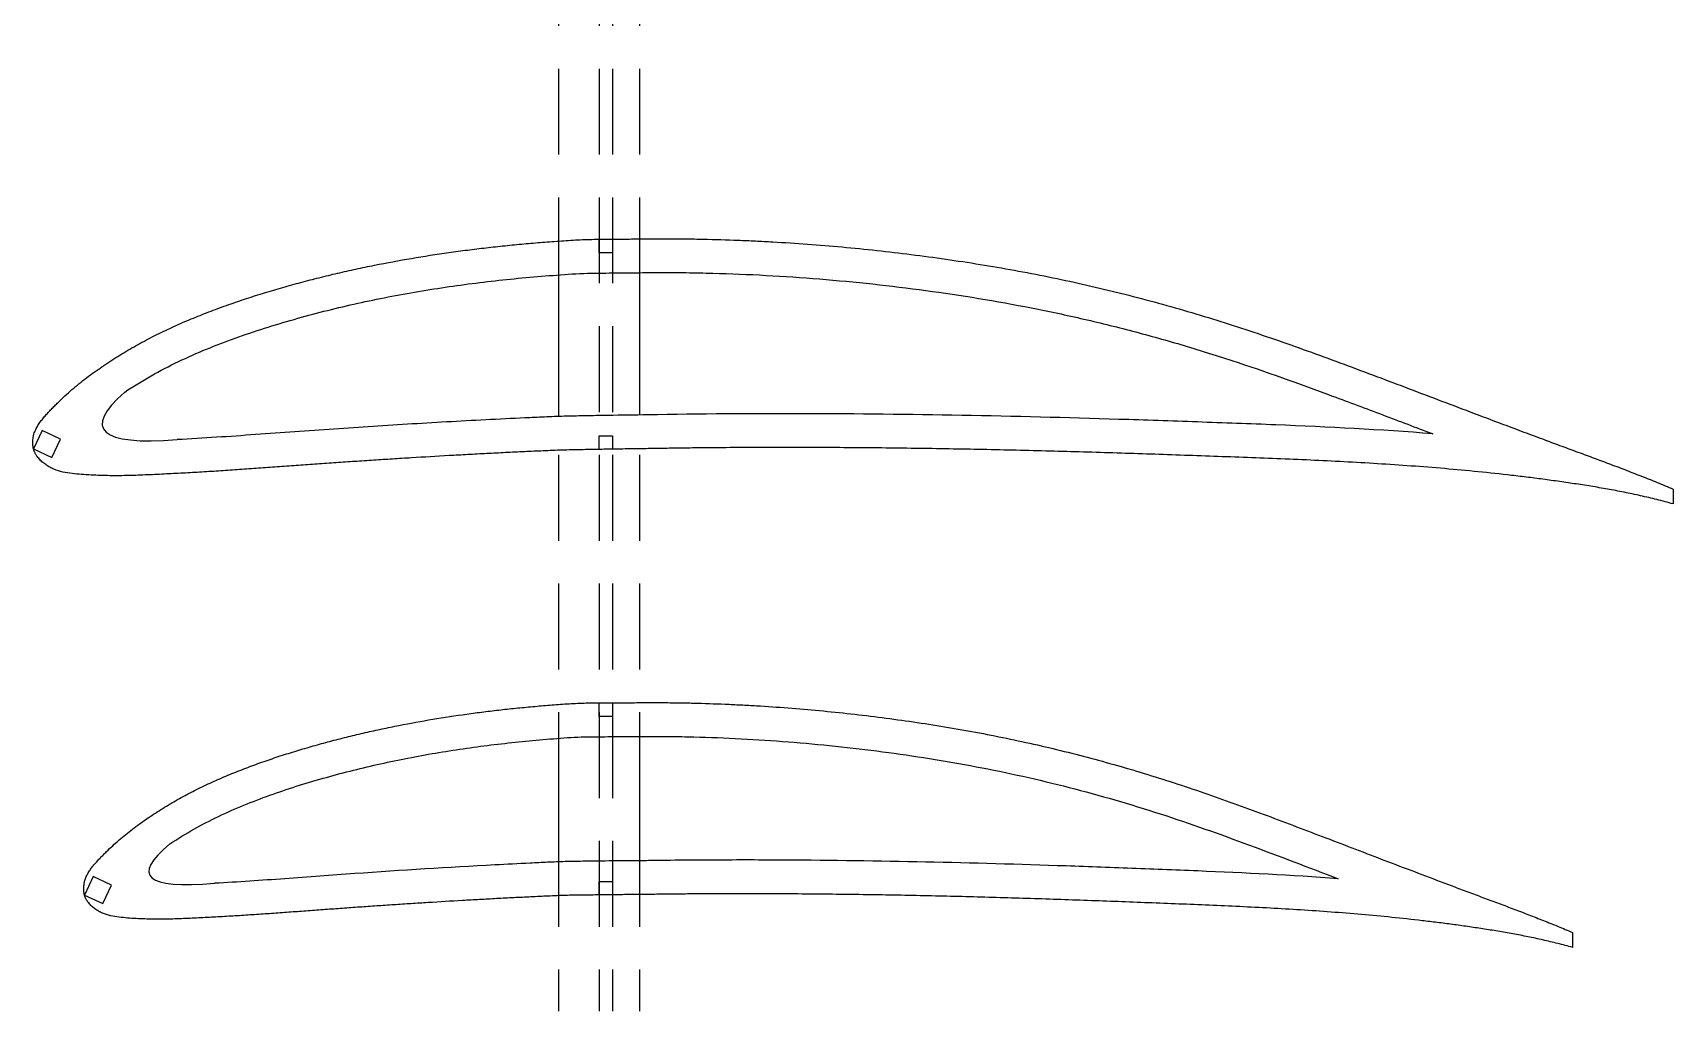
# Model space of a CAD drawing. Header units: millimetres. Extents: x -11497 to 404, y -3854 to 414.
# Drawn here: x -3385.2 to -3142.4, y 73.3 to 218.1 of the extents above; entities that cross this region are included whole.
import ezdxf

# ---------------------------------------------------------------- set-up
doc = ezdxf.new("R2010")
doc.units = ezdxf.units.MM
doc.linetypes.add('DASHED', pattern=[19.05, 12.7, -6.35])
doc.layers.add('111', color=140, linetype='DASHED')

msp = doc.modelspace()

# ---------------------------------------------------------------- linework, layer by layer
for p, q in [((-3301.4222, 185.5807), (-3301.4222, 187.5637)), ((-3299.4222, 187.5807), (-3299.4222, 185.5807)), ((-3299.4222, 185.5807), (-3301.4222, 185.5807)), ((-3307.4222, 182.2911), (-3307.4222, 161.339)), ((-3295.4222, 182.6235), (-3295.4222, 161.5525)), ((-3301.4222, 156.462), (-3301.4222, 158.462)), ((-3301.4222, 158.462), (-3299.4222, 158.462)), ((-3299.4222, 158.462), (-3299.4222, 156.496)), ((-3301.4222, 116.9406), (-3301.4222, 118.9228)), ((-3299.4222, 116.9406), (-3301.4222, 116.9406)), ((-3299.4222, 118.9406), (-3299.4222, 116.9406)), ((-3307.4222, 113.6941), (-3307.4222, 95.4054)), ((-3295.4222, 113.9406), (-3295.4222, 95.5644)), ((-3301.4222, 90.5094), (-3301.4222, 92.5094)), ((-3301.4222, 92.5094), (-3299.4222, 92.5094)), ((-3299.4222, 92.5094), (-3299.4222, 90.5351))]:
    msp.add_line(p, q)
at = {"color": 7, "linetype": 'Continuous', "lineweight": 25}
for p, q in [((-3371.6314, 164.9443), (-3371.6312, 164.9441)), ((-3383.8644, 159.2523), (-3385.1322, 156.5334)), ((-3381.1455, 157.9845), (-3383.8644, 159.2523)), ((-3382.4133, 155.2655), (-3381.1455, 157.9845)), ((-3385.1322, 156.5334), (-3382.4133, 155.2655)), ((-3142.4143, 150.5799), (-3142.4114, 148.3845)), ((-3364.9368, 98.0658), (-3364.9364, 98.0655)), ((-3376.3187, 93.2109), (-3377.5865, 90.492)), ((-3373.5998, 91.9431), (-3376.3187, 93.2109)), ((-3377.5865, 90.492), (-3374.8676, 89.2242)), ((-3374.8676, 89.2242), (-3373.5998, 91.9431)), ((-3358.3208, 92.2338), (-3358.3224, 92.2337)), ((-3157.3092, 84.9469), (-3157.3056, 82.7415))]:
    msp.add_line(p, q, dxfattribs=at)
for points, knots in [([(-3142.4114, 148.3845), (-3143.2099, 148.6163), (-3144.8207, 149.0311), (-3147.2471, 149.6076), (-3149.6875, 150.1221), (-3152.1372, 150.5868), (-3154.5947, 151.0072), (-3157.0575, 151.3921), (-3159.5243, 151.7495), (-3161.994, 152.0834), (-3164.4662, 152.3961), (-3167.7656, 152.7859), (-3171.8949, 153.2228), (-3176.8566, 153.6721), (-3181.8228, 154.0583), (-3186.7926, 154.3842), (-3191.7649, 154.6604), (-3196.7387, 154.8967), (-3201.7133, 155.1037), (-3206.6884, 155.2922), (-3213.3219, 155.532), (-3221.6139, 155.8198), (-3231.5654, 156.1269), (-3239.8603, 156.3374), (-3246.4974, 156.475), (-3251.476, 156.5629), (-3256.4554, 156.6356), (-3261.4355, 156.6893), (-3266.4164, 156.728), (-3271.3982, 156.7476), (-3276.3809, 156.7487), (-3281.3644, 156.727), (-3285.5182, 156.6924), (-3288.8416, 156.6541), (-3291.3344, 156.6191), (-3293.4119, 156.5851), (-3295.074, 156.5545), (-3296.7362, 156.5316), (-3298.814, 156.5052), (-3300.4767, 156.4811), (-3302.2379, 156.4454), (-3303.6329, 156.4241), (-3305.4928, 156.3896), (-3306.8878, 156.3552), (-3308.2824, 156.3049), (-3309.6764, 156.239), (-3311.0705, 156.1744), (-3312.9297, 156.0923), (-3315.2532, 155.978), (-3318.0416, 155.8366), (-3320.8299, 155.6898), (-3324.5475, 155.4834), (-3328.265, 155.2654), (-3331.9821, 155.0334), (-3334.7698, 154.8545), (-3337.5574, 154.67), (-3340.3448, 154.4805), (-3343.1321, 154.2863), (-3345.9194, 154.0881), (-3348.7066, 153.8876), (-3351.494, 153.6868), (-3354.2818, 153.4891), (-3357.0703, 153.2995), (-3359.8597, 153.1226), (-3362.1853, 152.9902), (-3364.0461, 152.8906), (-3365.442, 152.8189), (-3366.8379, 152.7496), (-3368.2342, 152.6851), (-3369.6308, 152.6295), (-3371.0279, 152.5858), (-3372.4255, 152.5653), (-3373.8234, 152.5653), (-3375.2209, 152.5975), (-3376.6177, 152.6543), (-3378.0122, 152.7529), (-3379.4044, 152.8797), (-3380.7893, 153.0786), (-3381.9098, 153.4156), (-3382.7461, 153.8291), (-3383.2413, 154.1366), (-3383.6123, 154.4184), (-3383.9711, 154.7154), (-3384.3002, 155.0462), (-3384.5558, 155.3635), (-3384.6916, 155.5522), (-3384.7866, 155.6985), (-3384.8733, 155.8498), (-3384.9502, 156.0065), (-3385.018, 156.1671), (-3385.0833, 156.3282), (-3385.1377, 156.4929), (-3385.1704, 156.6632), (-3385.1952, 156.8351), (-3385.2133, 157.0083), (-3385.2252, 157.1822), (-3385.2348, 157.4148), (-3385.2403, 157.7063), (-3385.2101, 157.9965), (-3385.1861, 158.2275), (-3385.1559, 158.3994), (-3385.1148, 158.569), (-3385.052, 158.793), (-3384.9561, 159.0681), (-3384.8121, 159.3864), (-3384.5991, 159.801), (-3384.2886, 160.2942), (-3383.8753, 160.8582), (-3383.4311, 161.398), (-3382.9656, 161.9195), (-3382.4835, 162.4256), (-3381.994, 162.9245), (-3381.333, 163.5816), (-3380.4883, 164.3839), (-3379.4459, 165.3156), (-3378.3709, 166.2094), (-3377.2708, 167.0721), (-3375.7729, 168.1815), (-3373.8486, 169.4958), (-3371.4763, 170.976), (-3369.0439, 172.3551), (-3366.56, 173.6388), (-3364.0283, 174.8251), (-3361.4576, 175.9239), (-3358.8581, 176.9519), (-3356.2324, 177.9109), (-3353.5866, 178.8118), (-3350.9218, 179.655), (-3348.2414, 180.446), (-3345.5477, 181.19), (-3342.8424, 181.8899), (-3340.1263, 182.5461), (-3337.4004, 183.159), (-3333.7538, 183.9194), (-3329.1755, 184.767), (-3324.5756, 185.4827), (-3320.8858, 185.982), (-3318.1139, 186.3188), (-3315.3384, 186.6219), (-3312.5599, 186.8931), (-3309.7782, 187.1247), (-3306.9955, 187.3417), (-3304.21, 187.5145), (-3302.3509, 187.5637), (-3301.4222, 187.5637)], [0, 0, 0, 0, 0.00737426, 0.01474851, 0.02212277, 0.02949703, 0.03687129, 0.04424554, 0.0516198, 0.05899406, 0.06636831, 0.07374257, 0.08849108, 0.1032396, 0.11798811, 0.13273663, 0.14748514, 0.16223365, 0.17698217, 0.19173068, 0.2064792, 0.23597622, 0.26547325, 0.29497028, 0.3097188, 0.32446731, 0.33921582, 0.35396434, 0.36871285, 0.38346137, 0.39820988, 0.41295839, 0.42770691, 0.43508116, 0.44245542, 0.44982968, 0.45351681, 0.45720394, 0.46457819, 0.47195245, 0.47195245, 0.48020319, 0.48432856, 0.48845394, 0.49257931, 0.49670468, 0.50083005, 0.50495542, 0.51320616, 0.52145691, 0.52970765, 0.53795839, 0.55445988, 0.56271062, 0.57096137, 0.57921211, 0.58746285, 0.59571359, 0.60396434, 0.61221508, 0.62046582, 0.62871657, 0.63696731, 0.64521805, 0.6534688, 0.65759417, 0.66171954, 0.66584491, 0.66997028, 0.67409565, 0.67822102, 0.6823464, 0.68647177, 0.69059714, 0.69472251, 0.69884788, 0.70297325, 0.70709862, 0.711224, 0.71328668, 0.71534937, 0.71638071, 0.71741205, 0.71947474, 0.72050608, 0.72102175, 0.72153742, 0.7220531, 0.72256877, 0.72308444, 0.72360011, 0.72411578, 0.72463145, 0.72514712, 0.7256628, 0.72617847, 0.72669414, 0.72772548, 0.72875682, 0.7292725, 0.72978817, 0.73030384, 0.73081951, 0.73185085, 0.7328822, 0.73391354, 0.73597622, 0.73803891, 0.7401016, 0.74216428, 0.74422697, 0.74628965, 0.74835234, 0.75247771, 0.75660308, 0.76072845, 0.76485383, 0.7689792, 0.77722994, 0.78548068, 0.79373143, 0.80198217, 0.81023291, 0.81848365, 0.8267344, 0.83498514, 0.84323588, 0.85148663, 0.85973737, 0.86798811, 0.87623886, 0.8844896, 0.89274034, 0.90099108, 0.91749257, 0.93399406, 0.9422448, 0.95049554, 0.95874629, 0.96699703, 0.97524777, 0.98349851, 0.99174926, 1, 1, 1, 1]), ([(-3301.4222, 187.5637), (-3300.5644, 187.5718), (-3298.8489, 187.5844), (-3296.2757, 187.6106), (-3293.7026, 187.6478), (-3291.1291, 187.648), (-3288.5559, 187.6329), (-3285.1251, 187.5729), (-3281.6955, 187.4714), (-3278.2676, 187.3211), (-3274.841, 187.143), (-3270.5612, 186.8619), (-3265.4318, 186.4386), (-3260.3104, 185.9264), (-3255.1984, 185.3289), (-3250.0973, 184.6438), (-3245.009, 183.8692), (-3238.2459, 182.705), (-3229.8379, 180.9972), (-3219.8436, 178.5244), (-3211.6044, 176.1321), (-3205.0739, 174.0234), (-3198.5805, 171.8027), (-3192.1347, 169.4477), (-3185.7103, 167.0358), (-3180.8971, 165.2132), (-3176.0841, 163.3904), (-3171.2703, 161.5694), (-3166.454, 159.7552), (-3162.4367, 158.2531), (-3159.2204, 157.0583), (-3156.8065, 156.1667), (-3154.3924, 155.2755), (-3151.9805, 154.3785), (-3149.5747, 153.4651), (-3147.176, 152.5332), (-3144.788, 151.5739), (-3143.2024, 150.9187), (-3142.4143, 150.5799)], [0, 0, 0, 0, 0.015625, 0.03125, 0.046875, 0.0625, 0.078125, 0.09375, 0.125, 0.140625, 0.15625, 0.1875, 0.21875, 0.25, 0.28125, 0.3125, 0.34375, 0.375, 0.4375, 0.5, 0.5625, 0.59375, 0.625, 0.6875, 0.71875, 0.75, 0.78125, 0.8125, 0.84375, 0.875, 0.890625, 0.90625, 0.921875, 0.9375, 0.953125, 0.96875, 0.984375, 1, 1, 1, 1]), ([(-3371.6312, 164.9441), (-3369.074, 166.6528), (-3366.4208, 168.1451), (-3362.3199, 170.1106), (-3360.9325, 170.7197), (-3358.1287, 171.8724), (-3356.712, 172.4157), (-3353.8534, 173.445), (-3352.4123, 173.9329), (-3349.5077, 174.8585), (-3348.0431, 175.297), (-3343.6316, 176.5477), (-3340.6721, 177.296), (-3334.7192, 178.6358), (-3331.7256, 179.2267), (-3325.7072, 180.2646), (-3322.6808, 180.7123), (-3316.621, 181.4721), (-3313.5853, 181.7882), (-3309.0234, 182.1699), (-3307.5023, 182.2921), (-3304.4561, 182.4915), (-3302.9305, 182.5637), (-3301.3983, 182.5637)], [0, 0, 0, 0, 0.125, 0.125, 0.1875, 0.1875, 0.25, 0.25, 0.3125, 0.3125, 0.375, 0.375, 0.5, 0.5, 0.625, 0.625, 0.75, 0.75, 0.875, 0.875, 0.9375, 0.9375, 1, 1, 1, 1]), ([(-3301.3986, 182.5637), (-3300.0764, 182.5762), (-3298.7545, 182.5851), (-3296.11, 182.6128), (-3294.787, 182.635), (-3292.1434, 182.6512), (-3290.8225, 182.6474), (-3288.1819, 182.6264), (-3286.8626, 182.6041), (-3280.2694, 182.4506), (-3275.0067, 182.1816), (-3264.5043, 181.362), (-3259.2646, 180.8125), (-3248.8078, 179.4341), (-3243.5909, 178.6036), (-3235.7867, 177.0997), (-3233.1895, 176.5561), (-3228.0289, 175.386), (-3225.4621, 174.7592), (-3220.3544, 173.4257), (-3217.8134, 172.7193), (-3212.7567, 171.2283), (-3210.2413, 170.4427), (-3202.7301, 167.9785), (-3197.7688, 166.1932), (-3190.3514, 163.4393), (-3187.8828, 162.5092), (-3182.9477, 160.643), (-3180.4809, 159.7078), (-3178.0136, 158.7739)], [0, 0, 0, 0, 0.03125, 0.03125, 0.0625, 0.0625, 0.09375, 0.09375, 0.125, 0.125, 0.25, 0.25, 0.375, 0.375, 0.5, 0.5, 0.5625, 0.5625, 0.625, 0.625, 0.6875, 0.6875, 0.75, 0.75, 0.875, 0.875, 0.9375, 0.9375, 1, 1, 1, 1]), ([(-3178.0136, 158.7739), (-3185.7439, 159.3938), (-3193.4851, 159.7766), (-3205.1021, 160.2409), (-3208.9751, 160.3803), (-3216.7213, 160.6544), (-3220.5947, 160.7865), (-3232.2161, 161.1532), (-3239.9661, 161.3547), (-3255.4699, 161.6398), (-3263.2217, 161.7262), (-3278.7252, 161.7633), (-3286.4769, 161.7105), (-3296.1664, 161.5374), (-3298.1043, 161.5185), (-3301.0112, 161.4737), (-3301.9801, 161.4529), (-3303.918, 161.42), (-3304.8871, 161.4047), (-3306.8245, 161.3606), (-3307.7927, 161.3298), (-3309.7278, 161.2456), (-3310.695, 161.198), (-3313.5974, 161.0678), (-3315.5317, 160.972), (-3321.3343, 160.6753), (-3325.2016, 160.4594), (-3332.934, 159.9895), (-3336.7991, 159.7368), (-3344.5278, 159.2049), (-3348.3912, 158.9224), (-3354.1868, 158.5091), (-3356.1189, 158.3742), (-3359.9842, 158.1247), (-3361.9176, 158.0124), (-3363.8516, 157.9096)], [0, 0, 0, 0, 0.125, 0.125, 0.1875, 0.1875, 0.25, 0.25, 0.375, 0.375, 0.5, 0.5, 0.625, 0.625, 0.65625, 0.65625, 0.671875, 0.671875, 0.6875, 0.6875, 0.703125, 0.703125, 0.71875, 0.71875, 0.75, 0.75, 0.8125, 0.8125, 0.875, 0.875, 0.9375, 0.9375, 0.96875, 0.96875, 1, 1, 1, 1]), ([(-3157.3056, 82.7415), (-3158.0327, 82.9478), (-3159.4959, 83.3269), (-3161.7011, 83.8493), (-3163.9171, 84.3199), (-3166.1412, 84.7467), (-3168.3715, 85.1351), (-3170.6062, 85.4921), (-3172.8441, 85.8244), (-3175.0844, 86.1349), (-3177.3266, 86.4258), (-3180.3187, 86.7884), (-3184.0628, 87.1952), (-3188.5604, 87.6143), (-3193.0611, 87.9764), (-3197.5641, 88.2843), (-3202.0685, 88.5476), (-3206.5735, 88.7755), (-3211.0787, 88.9771), (-3215.5838, 89.1617), (-3221.5902, 89.3983), (-3229.0975, 89.6821), (-3238.1076, 89.9882), (-3245.6187, 90.2022), (-3251.6299, 90.3459), (-3256.1397, 90.4399), (-3260.651, 90.5203), (-3265.164, 90.583), (-3269.6789, 90.6327), (-3274.1958, 90.6648), (-3278.7149, 90.6805), (-3283.2364, 90.6748), (-3287.0064, 90.6557), (-3290.0236, 90.6307), (-3292.2873, 90.607), (-3294.1742, 90.5802), (-3295.6841, 90.5584), (-3297.1944, 90.5478), (-3299.0826, 90.5399), (-3300.5938, 90.5248), (-3302.1946, 90.495), (-3303.4627, 90.4839), (-3305.1537, 90.4631), (-3306.4221, 90.4377), (-3307.6902, 90.3932), (-3308.9577, 90.3303), (-3310.2255, 90.2694), (-3311.9164, 90.1939), (-3314.0298, 90.0866), (-3316.5665, 89.9546), (-3319.1037, 89.8183), (-3322.4868, 89.6261), (-3325.8707, 89.4234), (-3329.2549, 89.2076), (-3331.7933, 89.0415), (-3334.332, 88.8701), (-3336.8708, 88.6944), (-3339.4098, 88.5141), (-3341.949, 88.3298), (-3344.4885, 88.1438), (-3347.0283, 87.9576), (-3349.5688, 87.7739), (-3352.1101, 87.5976), (-3354.6525, 87.433), (-3356.7723, 87.3098), (-3358.4686, 87.2168), (-3359.741, 87.1496), (-3361.0136, 87.0846), (-3362.2865, 87.0244), (-3363.5598, 86.9723), (-3364.8336, 86.9308), (-3366.1079, 86.912), (-3367.3825, 86.9109), (-3368.6567, 86.9406), (-3369.9305, 86.9914), (-3371.2018, 87.0825), (-3372.4715, 87.1971), (-3373.7335, 87.3855), (-3374.752, 87.7055), (-3375.5083, 88.0954), (-3375.9565, 88.3816), (-3376.29, 88.645), (-3376.6131, 88.9209), (-3376.9072, 89.2288), (-3377.1336, 89.5237), (-3377.2523, 89.6997), (-3377.3347, 89.8359), (-3377.4095, 89.9764), (-3377.4757, 90.1213), (-3377.5332, 90.2697), (-3377.5858, 90.4196), (-3377.6264, 90.5732), (-3377.647, 90.7307), (-3377.6618, 90.8887), (-3377.6721, 91.0475), (-3377.6779, 91.2065), (-3377.6824, 91.4188), (-3377.6885, 91.6845), (-3377.6627, 91.9493), (-3377.6485, 92.1609), (-3377.6255, 92.3185), (-3377.5915, 92.4742), (-3377.5392, 92.6799), (-3377.4574, 92.9328), (-3377.3301, 93.225), (-3377.1417, 93.6061), (-3376.863, 94.0588), (-3376.4902, 94.5762), (-3376.0884, 95.0711), (-3375.666, 95.5487), (-3375.2275, 96.0112), (-3374.7825, 96.4676), (-3374.181, 97.068), (-3373.4125, 97.8014), (-3372.464, 98.6535), (-3371.4852, 99.4703), (-3370.4838, 100.2592), (-3369.1199, 101.2735), (-3367.3668, 102.4743), (-3365.206, 103.8278), (-3362.9894, 105.0873), (-3360.7263, 106.2608), (-3358.4191, 107.3443), (-3356.0764, 108.3481), (-3353.7079, 109.2881), (-3351.3149, 110.1634), (-3348.9043, 110.9871), (-3346.4761, 111.757), (-3344.0341, 112.4799), (-3341.5801, 113.1596), (-3339.1158, 113.7991), (-3336.6419, 114.3987), (-3334.1593, 114.9586), (-3330.8386, 115.6534), (-3326.67, 116.4275), (-3322.483, 117.0818), (-3319.1252, 117.5381), (-3316.603, 117.8456), (-3314.0781, 118.1232), (-3311.5507, 118.3706), (-3309.021, 118.5841), (-3306.4909, 118.7834), (-3303.9576, 118.9269), (-3302.2666, 118.9434), (-3301.4222, 118.9228)], [0, 0, 0, 0, 0.00737426, 0.01474851, 0.02212277, 0.02949703, 0.03687129, 0.04424554, 0.0516198, 0.05899406, 0.06636831, 0.07374257, 0.08849108, 0.1032396, 0.11798811, 0.13273663, 0.14748514, 0.16223365, 0.17698217, 0.19173068, 0.2064792, 0.23597622, 0.26547325, 0.29497028, 0.3097188, 0.32446731, 0.33921582, 0.35396434, 0.36871285, 0.38346137, 0.39820988, 0.41295839, 0.42770691, 0.43508116, 0.44245542, 0.44982968, 0.45351681, 0.45720394, 0.46457819, 0.47195245, 0.47195245, 0.48020319, 0.48432856, 0.48845394, 0.49257931, 0.49670468, 0.50083005, 0.50495542, 0.51320616, 0.52145691, 0.52970765, 0.53795839, 0.55445988, 0.56271062, 0.57096137, 0.57921211, 0.58746285, 0.59571359, 0.60396434, 0.61221508, 0.62046582, 0.62871657, 0.63696731, 0.64521805, 0.6534688, 0.65759417, 0.66171954, 0.66584491, 0.66997028, 0.67409565, 0.67822102, 0.6823464, 0.68647177, 0.69059714, 0.69472251, 0.69884788, 0.70297325, 0.70709862, 0.711224, 0.71328668, 0.71534937, 0.71638071, 0.71741205, 0.71947474, 0.72050608, 0.72102175, 0.72153742, 0.7220531, 0.72256877, 0.72308444, 0.72360011, 0.72411578, 0.72463145, 0.72514712, 0.7256628, 0.72617847, 0.72669414, 0.72772548, 0.72875682, 0.7292725, 0.72978817, 0.73030384, 0.73081951, 0.73185085, 0.7328822, 0.73391354, 0.73597622, 0.73803891, 0.7401016, 0.74216428, 0.74422697, 0.74628965, 0.74835234, 0.75247771, 0.75660308, 0.76072845, 0.76485383, 0.7689792, 0.77722994, 0.78548068, 0.79373143, 0.80198217, 0.81023291, 0.81848365, 0.8267344, 0.83498514, 0.84323588, 0.85148663, 0.85973737, 0.86798811, 0.87623886, 0.8844896, 0.89274034, 0.90099108, 0.91749257, 0.93399406, 0.9422448, 0.95049554, 0.95874629, 0.96699703, 0.97524777, 0.98349851, 0.99174926, 1, 1, 1, 1]), ([(-3301.4222, 118.9228), (-3300.6442, 118.9328), (-3299.0883, 118.9427), (-3296.7544, 118.9579), (-3294.4207, 118.9862), (-3292.0867, 118.9777), (-3289.7529, 118.9574), (-3286.6415, 118.8919), (-3283.5312, 118.7907), (-3280.4227, 118.6437), (-3277.3155, 118.4724), (-3273.4347, 118.205), (-3268.7837, 117.8064), (-3264.1403, 117.3274), (-3259.5056, 116.7706), (-3254.8811, 116.135), (-3250.2683, 115.4185), (-3244.1378, 114.3431), (-3236.5168, 112.771), (-3227.4592, 110.5008), (-3219.9932, 108.3084), (-3214.0759, 106.3783), (-3208.1929, 104.346), (-3202.3535, 102.192), (-3196.5334, 99.9869), (-3192.1731, 98.3205), (-3187.8129, 96.6539), (-3183.452, 94.9893), (-3179.0891, 93.3299), (-3175.45, 91.9558), (-3172.5366, 90.8621), (-3170.3504, 90.045), (-3168.1635, 89.2296), (-3165.9787, 88.4089), (-3163.799, 87.5745), (-3161.6257, 86.7236), (-3159.4609, 85.851), (-3158.0243, 85.2532), (-3157.3092, 84.9469)], [0, 0, 0, 0, 0.015625, 0.03125, 0.046875, 0.0625, 0.078125, 0.09375, 0.125, 0.140625, 0.15625, 0.1875, 0.21875, 0.25, 0.28125, 0.3125, 0.34375, 0.375, 0.4375, 0.5, 0.5625, 0.59375, 0.625, 0.6875, 0.71875, 0.75, 0.78125, 0.8125, 0.84375, 0.875, 0.890625, 0.90625, 0.921875, 0.9375, 0.953125, 0.96875, 0.984375, 1, 1, 1, 1]), ([(-3364.9364, 98.0655), (-3362.6238, 99.6041), (-3360.2244, 100.9484), (-3356.515, 102.7178), (-3355.2601, 103.2662), (-3352.7248, 104.3062), (-3351.4437, 104.7961), (-3348.8587, 105.7246), (-3347.5557, 106.1655), (-3344.9292, 107.0012), (-3343.6048, 107.3974), (-3339.6185, 108.5273), (-3336.9441, 109.2039), (-3331.5645, 110.4158), (-3328.8591, 110.9506), (-3323.42, 111.8908), (-3320.6851, 112.2972), (-3315.2096, 112.9865), (-3312.4667, 113.2733), (-3308.3452, 113.6231), (-3306.9711, 113.7365), (-3304.9061, 113.8644), (-3304.2171, 113.8988), (-3302.8363, 113.937), (-3302.1444, 113.9389), (-3301.4508, 113.922)], [0, 0, 0, 0, 0.125, 0.125, 0.1875, 0.1875, 0.25, 0.25, 0.3125, 0.3125, 0.375, 0.375, 0.5, 0.5, 0.625, 0.625, 0.75, 0.75, 0.875, 0.875, 0.9375, 0.9375, 0.96875, 0.96875, 1, 1, 1, 1]), ([(-3301.4508, 113.922), (-3300.2777, 113.9372), (-3299.1054, 113.942), (-3296.7603, 113.9587), (-3295.5871, 113.9749), (-3293.2426, 113.9851), (-3292.0714, 113.9778), (-3289.7296, 113.9547), (-3288.5597, 113.9327), (-3285.0517, 113.8436), (-3282.7156, 113.7537), (-3278.0488, 113.51), (-3275.7181, 113.3569), (-3268.7336, 112.806), (-3264.0875, 112.3173), (-3254.8158, 111.0987), (-3250.1901, 110.3689), (-3243.2703, 109.052), (-3240.9649, 108.5763), (-3236.3825, 107.5532), (-3234.1032, 107.0051), (-3227.2999, 105.2558), (-3222.8099, 103.9503), (-3213.9167, 101.0742), (-3209.5133, 99.5041), (-3200.7438, 96.2504), (-3196.3756, 94.5727), (-3192.0051, 92.9024)], [0, 0, 0, 0, 0.03125, 0.03125, 0.0625, 0.0625, 0.09375, 0.09375, 0.125, 0.125, 0.1875, 0.1875, 0.25, 0.25, 0.375, 0.375, 0.5, 0.5, 0.5625, 0.5625, 0.625, 0.625, 0.75, 0.75, 0.875, 0.875, 1, 1, 1, 1]), ([(-3192.0051, 92.9024), (-3198.9251, 93.4301), (-3205.8548, 93.7639), (-3216.2527, 94.1952), (-3219.7191, 94.3303), (-3226.6523, 94.5936), (-3230.1191, 94.7198), (-3247.4556, 95.3039), (-3261.3345, 95.6065), (-3278.6809, 95.6836), (-3282.1502, 95.6813), (-3287.3543, 95.6542), (-3289.089, 95.6412), (-3291.691, 95.6147), (-3292.5584, 95.6042), (-3294.2931, 95.5805), (-3295.1605, 95.5657), (-3297.7626, 95.5424), (-3299.4972, 95.5446), (-3302.0994, 95.5), (-3302.9667, 95.4898), (-3304.7014, 95.4709), (-3305.5688, 95.46), (-3307.3019, 95.4146), (-3308.1676, 95.3765), (-3309.8985, 95.2919), (-3310.7641, 95.2524), (-3313.3607, 95.1319), (-3315.0911, 95.0401), (-3323.7433, 94.5828), (-3330.6607, 94.1442), (-3341.0324, 93.4144), (-3344.4888, 93.1565), (-3349.674, 92.7803), (-3351.4026, 92.6575), (-3354.8608, 92.4303), (-3356.5906, 92.328), (-3358.3208, 92.2338)], [0, 0, 0, 0, 0.125, 0.125, 0.1875, 0.1875, 0.25, 0.25, 0.5, 0.5, 0.5625, 0.5625, 0.59375, 0.59375, 0.609375, 0.609375, 0.625, 0.625, 0.65625, 0.65625, 0.671875, 0.671875, 0.6875, 0.6875, 0.703125, 0.703125, 0.71875, 0.71875, 0.75, 0.75, 0.875, 0.875, 0.9375, 0.9375, 0.96875, 0.96875, 1, 1, 1, 1])]:
    msp.add_open_spline(points, degree=3, knots=knots, dxfattribs=at)
for points in [[(-3371.6314, 164.9443), (-3377.9165, 159.372), (-3375.3243, 157.027), (-3363.8547, 157.9094)], [(-3363.8516, 157.9096), (-3363.8526, 157.9095), (-3363.8537, 157.9095), (-3363.8547, 157.9094)], [(-3364.9368, 98.0658), (-3370.6971, 93.3102), (-3368.4923, 91.3662), (-3358.3224, 92.2337)]]:
    msp.add_open_spline(points, degree=3, dxfattribs=at)
at = {"layer": '111'}
for p, q in [((-3307.4222, 403.2955), (-3307.4222, 73.2955)), ((-3301.4222, 403.2955), (-3301.4222, 73.2955)), ((-3299.4222, 403.2955), (-3299.4222, 73.2955)), ((-3295.4222, 403.2955), (-3295.4222, 73.2955))]:
    msp.add_line(p, q, dxfattribs=at)

doc.saveas('drawing.dxf')
